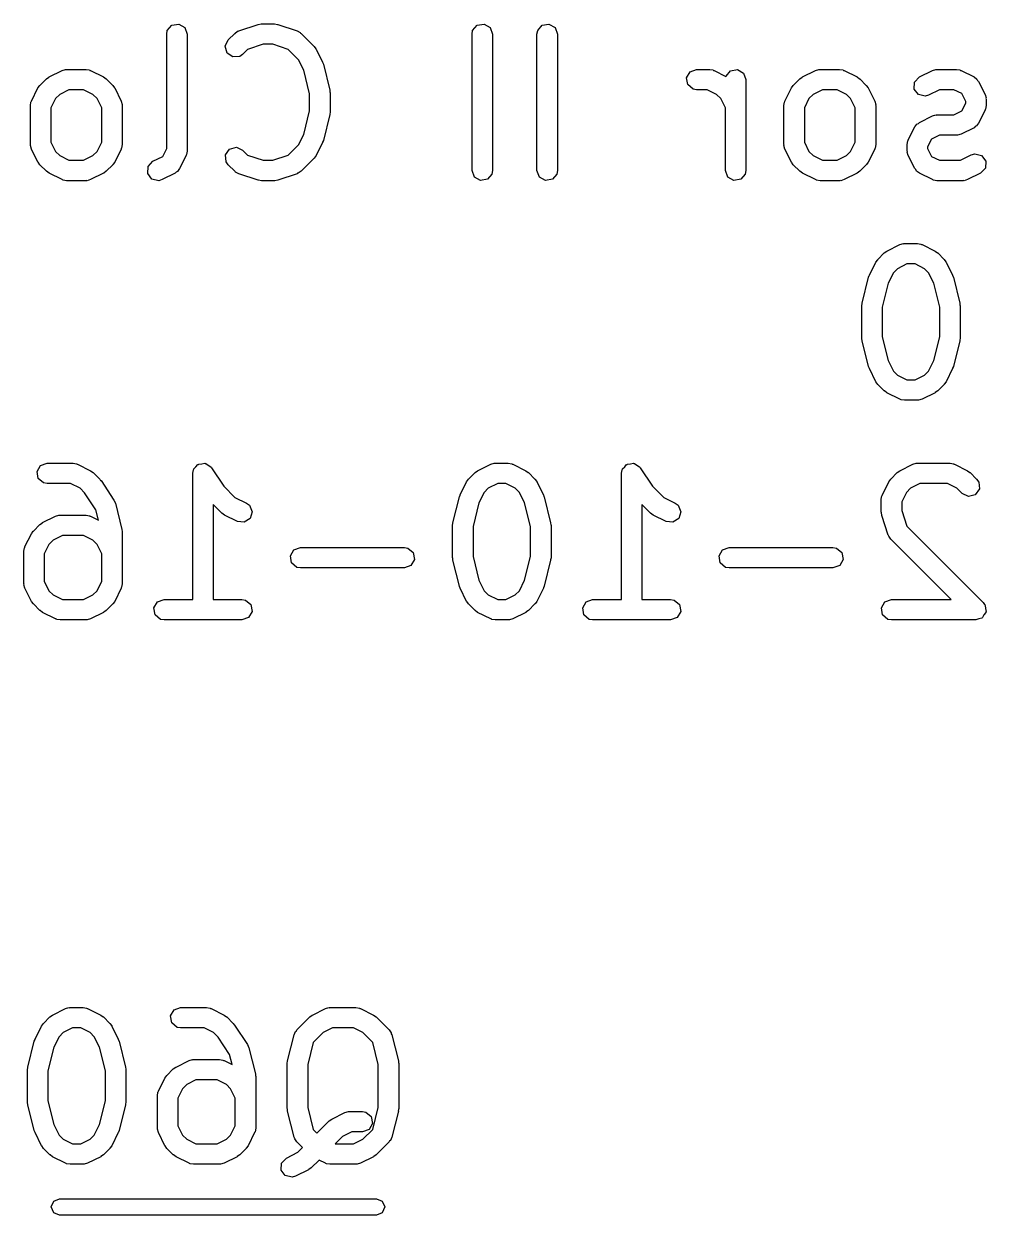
# Model space of a CAD drawing. Extents: x 109 to 192, y -153 to -42.
# Drawn here: x 125.83 to 132.89, y -143.03 to -134.29 of the extents above; entities that cross this region are included whole.
import ezdxf

# ---------------------------------------------------------------- set-up
doc = ezdxf.new("R2010")
doc.units = 0
doc.layers.add('BLACK', color=7, linetype='CONTINUOUS')

msp = doc.modelspace()

# ---------------------------------------------------------------- linework, layer by layer
at = {"layer": 'BLACK', "linetype": 'CONTINUOUS'}
for p, q in [((126.887, -134.342), (126.92, -134.302)), ((126.92, -134.302), (126.971, -134.294)), ((126.971, -134.294), (127.015, -134.319)), ((127.015, -134.319), (127.033, -134.367)), ((127.41, -134.344), (127.553, -134.296)), ((127.553, -134.296), (127.575, -134.293)), ((127.575, -134.293), (127.577, -134.292)), ((127.577, -134.292), (127.672, -134.292)), ((127.672, -134.292), (127.694, -134.296)), ((127.694, -134.296), (127.696, -134.296)), ((127.696, -134.296), (127.839, -134.344)), ((129.125, -134.342), (129.158, -134.302)), ((129.158, -134.302), (129.209, -134.294)), ((129.209, -134.294), (129.253, -134.319)), ((129.253, -134.319), (129.271, -134.367)), ((129.602, -134.342), (129.635, -134.302)), ((129.635, -134.302), (129.685, -134.294)), ((129.685, -134.294), (129.73, -134.319)), ((129.73, -134.319), (129.747, -134.367)), ((126.883, -134.367), (126.887, -134.342)), ((126.883, -135.207), (126.883, -134.367)), ((127.033, -134.367), (127.033, -135.225)), ((127.312, -134.456), (127.333, -134.41)), ((127.333, -134.41), (127.381, -134.362)), ((127.381, -134.362), (127.402, -134.347)), ((127.402, -134.347), (127.407, -134.347)), ((127.407, -134.347), (127.41, -134.344)), ((127.839, -134.344), (127.862, -134.356)), ((127.862, -134.356), (127.864, -134.36)), ((127.864, -134.36), (127.868, -134.362)), ((127.868, -134.362), (127.963, -134.457)), ((129.121, -134.367), (129.125, -134.342)), ((129.121, -135.367), (129.121, -134.367)), ((129.271, -134.367), (129.271, -135.367)), ((129.597, -134.367), (129.602, -134.342)), ((129.597, -135.367), (129.597, -134.367)), ((129.747, -134.367), (129.747, -135.367)), ((127.325, -134.506), (127.312, -134.456)), ((127.475, -134.481), (127.439, -134.516)), ((127.589, -134.442), (127.475, -134.481)), ((127.66, -134.442), (127.589, -134.442)), ((127.774, -134.481), (127.66, -134.442)), ((127.849, -134.555), (127.774, -134.481)), ((127.963, -134.457), (127.976, -134.476)), ((127.976, -134.476), (127.977, -134.477)), ((127.977, -134.477), (128.025, -134.572)), ((127.367, -134.535), (127.325, -134.506)), ((127.418, -134.531), (127.367, -134.535)), ((127.439, -134.516), (127.418, -134.531)), ((127.887, -134.632), (127.849, -134.555)), ((128.025, -134.572), (128.029, -134.584)), ((128.029, -134.584), (128.031, -134.587)), ((128.031, -134.587), (128.078, -134.778)), ((126.02, -134.681), (126.115, -134.634)), ((126.115, -134.634), (126.14, -134.626)), ((126.14, -134.626), (126.144, -134.627)), ((126.144, -134.627), (126.148, -134.626)), ((126.148, -134.626), (126.291, -134.626)), ((126.291, -134.626), (126.317, -134.63)), ((126.317, -134.63), (126.32, -134.633)), ((126.32, -134.633), (126.325, -134.634)), ((126.325, -134.634), (126.42, -134.681)), ((127.93, -134.805), (127.887, -134.632)), ((130.694, -134.688), (130.719, -134.643)), ((130.719, -134.643), (130.767, -134.626)), ((130.767, -134.626), (130.863, -134.626)), ((130.863, -134.626), (130.888, -134.63)), ((130.888, -134.63), (130.892, -134.633)), ((130.892, -134.633), (130.896, -134.634)), ((130.896, -134.634), (130.982, -134.677)), ((130.982, -134.677), (130.983, -134.675)), ((130.983, -134.675), (131.016, -134.636)), ((131.016, -134.636), (131.066, -134.627)), ((131.066, -134.627), (131.111, -134.653)), ((131.111, -134.653), (131.128, -134.701)), ((131.543, -134.681), (131.639, -134.634)), ((131.639, -134.634), (131.664, -134.626)), ((131.664, -134.626), (131.668, -134.627)), ((131.668, -134.627), (131.672, -134.626)), ((131.672, -134.626), (131.815, -134.626)), ((131.815, -134.626), (131.841, -134.63)), ((131.841, -134.63), (131.844, -134.633)), ((131.844, -134.633), (131.849, -134.634)), ((131.849, -134.634), (131.944, -134.681)), ((132.401, -134.681), (132.496, -134.634)), ((132.496, -134.634), (132.521, -134.626)), ((132.521, -134.626), (132.525, -134.627)), ((132.525, -134.627), (132.529, -134.626)), ((132.529, -134.626), (132.672, -134.626)), ((132.672, -134.626), (132.698, -134.63)), ((132.698, -134.63), (132.701, -134.633)), ((132.701, -134.633), (132.706, -134.634)), ((132.706, -134.634), (132.801, -134.681)), ((125.891, -134.858), (125.938, -134.762)), ((125.938, -134.762), (125.952, -134.744)), ((125.952, -134.743), (126, -134.695)), ((125.952, -134.744), (125.952, -134.743)), ((126, -134.695), (126.018, -134.682)), ((126.018, -134.682), (126.02, -134.681)), ((126.42, -134.681), (126.438, -134.695)), ((126.438, -134.695), (126.439, -134.695)), ((126.439, -134.695), (126.487, -134.743)), ((126.487, -134.743), (126.5, -134.761)), ((126.5, -134.761), (126.501, -134.762)), ((126.501, -134.762), (126.549, -134.858)), ((130.702, -134.738), (130.694, -134.688)), ((130.742, -134.771), (130.702, -134.738)), ((131.128, -134.701), (131.128, -135.367)), ((131.415, -134.858), (131.462, -134.762)), ((131.462, -134.762), (131.476, -134.744)), ((131.476, -134.743), (131.524, -134.695)), ((131.476, -134.744), (131.476, -134.743)), ((131.524, -134.695), (131.542, -134.682)), ((131.542, -134.682), (131.543, -134.681)), ((131.944, -134.681), (131.962, -134.695)), ((131.962, -134.695), (131.963, -134.695)), ((131.963, -134.695), (132.011, -134.743)), ((132.011, -134.743), (132.024, -134.761)), ((132.024, -134.761), (132.025, -134.762)), ((132.025, -134.762), (132.073, -134.858)), ((132.362, -134.77), (132.365, -134.719)), ((132.365, -134.719), (132.401, -134.681)), ((132.801, -134.681), (132.822, -134.697)), ((132.822, -134.697), (132.826, -134.707)), ((132.826, -134.707), (132.834, -134.715)), ((132.834, -134.715), (132.882, -134.81)), ((126.067, -134.84), (126.033, -134.909)), ((126.098, -134.81), (126.067, -134.84)), ((126.166, -134.776), (126.098, -134.81)), ((126.273, -134.776), (126.166, -134.776)), ((126.342, -134.81), (126.273, -134.776)), ((126.372, -134.84), (126.342, -134.81)), ((126.407, -134.909), (126.372, -134.84)), ((127.93, -134.93), (127.93, -134.805)), ((128.078, -134.778), (128.079, -134.793)), ((128.079, -134.793), (128.08, -134.796)), ((128.08, -134.796), (128.08, -134.939)), ((130.767, -134.776), (130.742, -134.771)), ((130.845, -134.776), (130.767, -134.776)), ((130.913, -134.81), (130.845, -134.776)), ((130.944, -134.84), (130.913, -134.81)), ((130.978, -134.909), (130.944, -134.84)), ((131.591, -134.84), (131.557, -134.909)), ((131.621, -134.81), (131.591, -134.84)), ((131.69, -134.776), (131.621, -134.81)), ((131.797, -134.776), (131.69, -134.776)), ((131.866, -134.81), (131.797, -134.776)), ((131.896, -134.84), (131.866, -134.81)), ((131.93, -134.909), (131.896, -134.84)), ((132.393, -134.811), (132.362, -134.77)), ((132.443, -134.823), (132.393, -134.811)), ((132.468, -134.815), (132.443, -134.823)), ((132.547, -134.776), (132.468, -134.815)), ((132.654, -134.776), (132.547, -134.776)), ((132.711, -134.804), (132.654, -134.776)), ((132.74, -134.861), (132.711, -134.804)), ((132.882, -134.81), (132.89, -134.835)), ((132.89, -134.835), (132.888, -134.839)), ((132.888, -134.839), (132.89, -134.844)), ((132.89, -134.844), (132.89, -134.891)), ((125.883, -134.891), (125.887, -134.866)), ((125.883, -135.177), (125.883, -134.891)), ((125.887, -134.866), (125.89, -134.862)), ((125.89, -134.862), (125.891, -134.858)), ((126.033, -134.909), (126.033, -135.159)), ((126.407, -135.159), (126.407, -134.909)), ((126.549, -134.858), (126.556, -134.883)), ((126.556, -134.883), (126.555, -134.887)), ((126.555, -134.887), (126.557, -134.891)), ((126.557, -134.891), (126.557, -135.177)), ((127.887, -135.103), (127.93, -134.93)), ((128.08, -134.939), (128.078, -134.954)), ((130.978, -135.367), (130.978, -134.909)), ((131.407, -134.891), (131.411, -134.866)), ((131.407, -135.177), (131.407, -134.891)), ((131.411, -134.866), (131.414, -134.862)), ((131.414, -134.862), (131.415, -134.858)), ((131.557, -134.909), (131.557, -135.159)), ((131.93, -135.159), (131.93, -134.909)), ((132.073, -134.858), (132.08, -134.883)), ((132.08, -134.883), (132.079, -134.887)), ((132.079, -134.887), (132.08, -134.891)), ((132.08, -134.891), (132.08, -135.177)), ((132.654, -134.959), (132.711, -134.931)), ((132.711, -134.931), (132.74, -134.873)), ((132.74, -134.873), (132.74, -134.861)), ((132.882, -134.925), (132.834, -135.02)), ((132.883, -134.92), (132.882, -134.925)), ((132.885, -134.917), (132.883, -134.92)), ((132.89, -134.891), (132.885, -134.917)), ((128.078, -134.957), (128.031, -135.147)), ((128.078, -134.954), (128.078, -134.957)), ((132.367, -135.048), (132.382, -135.027)), ((132.382, -135.027), (132.393, -135.023)), ((132.393, -135.023), (132.401, -135.015)), ((132.401, -135.015), (132.496, -134.967)), ((132.496, -134.967), (132.521, -134.96)), ((132.521, -134.96), (132.525, -134.961)), ((132.525, -134.961), (132.529, -134.959)), ((132.529, -134.959), (132.654, -134.959)), ((132.834, -135.02), (132.819, -135.041)), ((127.849, -135.18), (127.887, -135.103)), ((132.319, -135.143), (132.367, -135.048)), ((132.547, -135.109), (132.49, -135.138)), ((132.672, -135.109), (132.547, -135.109)), ((132.676, -135.108), (132.672, -135.109)), ((132.681, -135.109), (132.676, -135.108)), ((132.706, -135.101), (132.681, -135.109)), ((132.801, -135.054), (132.706, -135.101)), ((132.809, -135.045), (132.801, -135.054)), ((132.819, -135.041), (132.809, -135.045)), ((125.884, -135.181), (125.883, -135.177)), ((125.883, -135.185), (125.884, -135.181)), ((125.891, -135.21), (125.883, -135.185)), ((126.033, -135.159), (126.067, -135.228)), ((126.372, -135.228), (126.407, -135.159)), ((126.557, -135.177), (126.552, -135.203)), ((127.343, -135.211), (127.393, -135.197)), ((127.393, -135.197), (127.439, -135.219)), ((127.774, -135.254), (127.849, -135.18)), ((128.025, -135.163), (127.977, -135.258)), ((128.031, -135.147), (128.025, -135.159)), ((128.025, -135.159), (128.025, -135.163)), ((131.408, -135.181), (131.407, -135.177)), ((131.407, -135.185), (131.408, -135.181)), ((131.415, -135.21), (131.407, -135.185)), ((131.557, -135.159), (131.591, -135.228)), ((131.896, -135.228), (131.93, -135.159)), ((132.08, -135.177), (132.076, -135.203)), ((132.311, -135.177), (132.316, -135.151)), ((132.311, -135.225), (132.311, -135.177)), ((132.316, -135.151), (132.319, -135.148)), ((132.319, -135.148), (132.319, -135.143)), ((132.49, -135.138), (132.461, -135.195)), ((132.461, -135.195), (132.461, -135.207)), ((125.938, -135.306), (125.891, -135.21)), ((126.067, -135.228), (126.098, -135.258)), ((126.098, -135.258), (126.166, -135.292)), ((126.273, -135.292), (126.342, -135.258)), ((126.342, -135.258), (126.372, -135.228)), ((126.549, -135.21), (126.501, -135.306)), ((126.552, -135.203), (126.549, -135.206)), ((126.549, -135.206), (126.549, -135.21)), ((126.781, -135.3), (126.854, -135.264)), ((126.854, -135.264), (126.883, -135.207)), ((127.025, -135.258), (126.977, -135.353)), ((127.028, -135.25), (127.025, -135.254)), ((127.025, -135.254), (127.025, -135.258)), ((127.033, -135.225), (127.028, -135.25)), ((127.314, -135.253), (127.343, -135.211)), ((127.318, -135.304), (127.314, -135.253)), ((127.439, -135.219), (127.475, -135.254)), ((127.475, -135.254), (127.589, -135.292)), ((127.66, -135.292), (127.774, -135.254)), ((127.963, -135.278), (127.868, -135.373)), ((127.964, -135.276), (127.963, -135.278)), ((127.977, -135.258), (127.964, -135.276)), ((131.462, -135.306), (131.415, -135.21)), ((131.591, -135.228), (131.621, -135.258)), ((131.621, -135.258), (131.69, -135.292)), ((131.797, -135.292), (131.866, -135.258)), ((131.866, -135.258), (131.896, -135.228)), ((132.073, -135.21), (132.025, -135.306)), ((132.076, -135.203), (132.073, -135.206)), ((132.073, -135.206), (132.073, -135.21)), ((132.313, -135.229), (132.311, -135.225)), ((132.312, -135.233), (132.313, -135.229)), ((132.319, -135.258), (132.312, -135.233)), ((132.367, -135.353), (132.319, -135.258)), ((132.461, -135.207), (132.49, -135.264)), ((132.49, -135.264), (132.547, -135.292)), ((132.702, -135.292), (132.781, -135.253)), ((132.781, -135.253), (132.806, -135.245)), ((132.806, -135.245), (132.856, -135.257)), ((132.856, -135.257), (132.887, -135.298)), ((125.94, -135.307), (125.938, -135.306)), ((125.952, -135.325), (125.94, -135.307)), ((126, -135.373), (125.952, -135.325)), ((126.002, -135.373), (126, -135.373)), ((126.02, -135.387), (126.002, -135.373)), ((126.166, -135.292), (126.273, -135.292)), ((126.439, -135.373), (126.421, -135.386)), ((126.487, -135.325), (126.439, -135.373)), ((126.488, -135.324), (126.487, -135.325)), ((126.501, -135.306), (126.488, -135.324)), ((126.743, -135.389), (126.746, -135.338)), ((126.746, -135.338), (126.781, -135.3)), ((126.962, -135.374), (126.951, -135.379)), ((126.977, -135.353), (126.962, -135.374)), ((127.333, -135.325), (127.318, -135.304)), ((127.381, -135.373), (127.333, -135.325)), ((127.385, -135.375), (127.381, -135.373)), ((127.387, -135.379), (127.385, -135.375)), ((127.589, -135.292), (127.66, -135.292)), ((127.868, -135.373), (127.847, -135.388)), ((129.138, -135.416), (129.121, -135.367)), ((129.271, -135.367), (129.266, -135.393)), ((129.615, -135.416), (129.597, -135.367)), ((129.747, -135.367), (129.743, -135.393)), ((130.996, -135.416), (130.978, -135.367)), ((131.128, -135.367), (131.124, -135.393)), ((131.463, -135.307), (131.462, -135.306)), ((131.476, -135.325), (131.463, -135.307)), ((131.524, -135.373), (131.476, -135.325)), ((131.525, -135.373), (131.524, -135.373)), ((131.543, -135.387), (131.525, -135.373)), ((131.69, -135.292), (131.797, -135.292)), ((131.963, -135.373), (131.945, -135.386)), ((132.011, -135.325), (131.963, -135.373)), ((132.012, -135.324), (132.011, -135.325)), ((132.025, -135.306), (132.012, -135.324)), ((132.375, -135.361), (132.367, -135.353)), ((132.38, -135.371), (132.375, -135.361)), ((132.401, -135.387), (132.38, -135.371)), ((132.547, -135.292), (132.702, -135.292)), ((132.884, -135.35), (132.849, -135.387)), ((132.887, -135.298), (132.884, -135.35)), ((126.115, -135.434), (126.02, -135.387)), ((126.119, -135.435), (126.115, -135.434)), ((126.123, -135.438), (126.119, -135.435)), ((126.148, -135.442), (126.123, -135.438)), ((126.291, -135.442), (126.148, -135.442)), ((126.295, -135.441), (126.291, -135.442)), ((126.3, -135.442), (126.295, -135.441)), ((126.325, -135.434), (126.3, -135.442)), ((126.42, -135.387), (126.325, -135.434)), ((126.421, -135.386), (126.42, -135.387)), ((126.774, -135.43), (126.743, -135.389)), ((126.824, -135.442), (126.774, -135.43)), ((126.849, -135.434), (126.824, -135.442)), ((126.944, -135.387), (126.849, -135.434)), ((126.951, -135.379), (126.944, -135.387)), ((127.41, -135.391), (127.387, -135.379)), ((127.553, -135.439), (127.41, -135.391)), ((127.555, -135.438), (127.553, -135.439)), ((127.577, -135.442), (127.555, -135.438)), ((127.672, -135.442), (127.577, -135.442)), ((127.674, -135.442), (127.672, -135.442)), ((127.696, -135.439), (127.674, -135.442)), ((127.839, -135.391), (127.696, -135.439)), ((127.842, -135.388), (127.839, -135.391)), ((127.847, -135.388), (127.842, -135.388)), ((129.183, -135.441), (129.138, -135.416)), ((129.233, -135.432), (129.183, -135.441)), ((129.266, -135.393), (129.233, -135.432)), ((129.659, -135.441), (129.615, -135.416)), ((129.71, -135.432), (129.659, -135.441)), ((129.743, -135.393), (129.71, -135.432)), ((131.04, -135.441), (130.996, -135.416)), ((131.091, -135.432), (131.04, -135.441)), ((131.124, -135.393), (131.091, -135.432)), ((131.639, -135.434), (131.543, -135.387)), ((131.643, -135.435), (131.639, -135.434)), ((131.646, -135.438), (131.643, -135.435)), ((131.672, -135.442), (131.646, -135.438)), ((131.815, -135.442), (131.672, -135.442)), ((131.819, -135.441), (131.815, -135.442)), ((131.824, -135.442), (131.819, -135.441)), ((131.849, -135.434), (131.824, -135.442)), ((131.944, -135.387), (131.849, -135.434)), ((131.945, -135.386), (131.944, -135.387)), ((132.496, -135.434), (132.401, -135.387)), ((132.5, -135.435), (132.496, -135.434)), ((132.504, -135.438), (132.5, -135.435)), ((132.529, -135.442), (132.504, -135.438)), ((132.72, -135.442), (132.529, -135.442)), ((132.724, -135.441), (132.72, -135.442)), ((132.728, -135.442), (132.724, -135.441)), ((132.753, -135.434), (132.728, -135.442)), ((132.849, -135.387), (132.753, -135.434)), ((132.095, -136.02), (132.143, -135.972)), ((132.143, -135.972), (132.161, -135.959)), ((132.161, -135.959), (132.162, -135.958)), ((132.162, -135.958), (132.258, -135.91)), ((132.258, -135.91), (132.283, -135.903)), ((132.283, -135.903), (132.287, -135.904)), ((132.287, -135.904), (132.291, -135.902)), ((132.291, -135.902), (132.386, -135.902)), ((132.386, -135.902), (132.412, -135.907)), ((132.412, -135.907), (132.416, -135.91)), ((132.416, -135.91), (132.42, -135.91)), ((132.42, -135.91), (132.515, -135.958)), ((132.515, -135.958), (132.533, -135.971)), ((132.533, -135.971), (132.535, -135.972)), ((132.535, -135.972), (132.582, -136.02)), ((132.034, -136.134), (132.081, -136.039)), ((132.081, -136.039), (132.095, -136.021)), ((132.095, -136.021), (132.095, -136.02)), ((132.309, -136.052), (132.24, -136.087)), ((132.369, -136.052), (132.309, -136.052)), ((132.437, -136.087), (132.369, -136.052)), ((132.582, -136.02), (132.595, -136.038)), ((132.595, -136.038), (132.596, -136.039)), ((132.596, -136.039), (132.644, -136.134)), ((131.98, -136.34), (132.028, -136.15)), ((132.028, -136.15), (132.033, -136.138)), ((132.033, -136.138), (132.034, -136.134)), ((132.21, -136.117), (132.171, -136.194)), ((132.24, -136.087), (132.21, -136.117)), ((132.468, -136.117), (132.437, -136.087)), ((132.506, -136.194), (132.468, -136.117)), ((132.644, -136.134), (132.648, -136.147)), ((132.648, -136.147), (132.65, -136.15)), ((132.65, -136.15), (132.697, -136.34)), ((132.171, -136.194), (132.128, -136.368)), ((132.55, -136.368), (132.506, -136.194)), ((131.978, -136.358), (131.981, -136.344)), ((131.978, -136.596), (131.978, -136.358)), ((131.981, -136.344), (131.98, -136.34)), ((132.128, -136.368), (132.128, -136.587)), ((132.55, -136.587), (132.55, -136.368)), ((132.697, -136.34), (132.698, -136.355)), ((132.698, -136.355), (132.7, -136.358)), ((132.7, -136.358), (132.7, -136.596)), ((131.979, -136.6), (131.978, -136.596)), ((132.128, -136.587), (132.171, -136.761)), ((132.506, -136.761), (132.55, -136.587)), ((132.7, -136.596), (132.697, -136.611)), ((131.98, -136.615), (131.979, -136.6)), ((132.028, -136.805), (131.98, -136.615)), ((132.697, -136.615), (132.65, -136.805)), ((132.697, -136.611), (132.697, -136.615)), ((132.171, -136.761), (132.21, -136.838)), ((132.468, -136.838), (132.506, -136.761)), ((132.03, -136.808), (132.028, -136.805)), ((132.034, -136.82), (132.03, -136.808)), ((132.081, -136.916), (132.034, -136.82)), ((132.21, -136.838), (132.24, -136.868)), ((132.437, -136.868), (132.468, -136.838)), ((132.644, -136.82), (132.596, -136.916)), ((132.65, -136.805), (132.644, -136.817)), ((132.644, -136.817), (132.644, -136.82)), ((132.082, -136.917), (132.081, -136.916)), ((132.095, -136.935), (132.082, -136.917)), ((132.143, -136.983), (132.095, -136.935)), ((132.24, -136.868), (132.309, -136.902)), ((132.309, -136.902), (132.369, -136.902)), ((132.369, -136.902), (132.437, -136.868)), ((132.582, -136.935), (132.535, -136.983)), ((132.583, -136.934), (132.582, -136.935)), ((132.596, -136.916), (132.583, -136.934)), ((132.144, -136.983), (132.143, -136.983)), ((132.162, -136.997), (132.144, -136.983)), ((132.258, -137.044), (132.162, -136.997)), ((132.515, -136.997), (132.42, -137.044)), ((132.516, -136.996), (132.515, -136.997)), ((132.535, -136.983), (132.516, -136.996)), ((132.262, -137.045), (132.258, -137.044)), ((132.266, -137.048), (132.262, -137.045)), ((132.291, -137.052), (132.266, -137.048)), ((132.386, -137.052), (132.291, -137.052)), ((132.391, -137.051), (132.386, -137.052)), ((132.395, -137.052), (132.391, -137.051)), ((132.42, -137.044), (132.395, -137.052)), ((125.932, -137.574), (125.957, -137.53)), ((125.957, -137.53), (126.005, -137.512)), ((126.005, -137.512), (126.196, -137.512)), ((126.196, -137.512), (126.222, -137.517)), ((126.222, -137.517), (126.225, -137.52)), ((126.225, -137.52), (126.229, -137.52)), ((126.229, -137.52), (126.325, -137.568)), ((127.078, -137.562), (127.081, -137.558)), ((127.081, -137.554), (127.097, -137.539)), ((127.081, -137.558), (127.081, -137.554)), ((127.097, -137.539), (127.111, -137.522)), ((127.111, -137.522), (127.115, -137.522)), ((127.115, -137.522), (127.118, -137.519)), ((127.118, -137.519), (127.14, -137.517)), ((127.14, -137.517), (127.161, -137.514)), ((127.161, -137.514), (127.165, -137.516)), ((127.165, -137.516), (127.169, -137.515)), ((127.169, -137.515), (127.187, -137.528)), ((127.187, -137.528), (127.206, -137.539)), ((127.206, -137.539), (127.207, -137.543)), ((127.207, -137.543), (127.211, -137.546)), ((127.211, -137.546), (127.302, -137.682)), ((129.162, -137.568), (129.258, -137.52)), ((129.258, -137.52), (129.283, -137.513)), ((129.283, -137.513), (129.287, -137.514)), ((129.287, -137.514), (129.291, -137.512)), ((129.291, -137.512), (129.386, -137.512)), ((129.386, -137.512), (129.412, -137.517)), ((129.412, -137.517), (129.416, -137.52)), ((129.416, -137.52), (129.42, -137.52)), ((129.42, -137.52), (129.515, -137.568)), ((130.221, -137.562), (130.223, -137.558)), ((130.223, -137.558), (130.224, -137.554)), ((130.224, -137.554), (130.24, -137.539)), ((130.24, -137.539), (130.254, -137.522)), ((130.254, -137.522), (130.258, -137.522)), ((130.258, -137.522), (130.261, -137.519)), ((130.261, -137.519), (130.283, -137.517)), ((130.283, -137.517), (130.304, -137.514)), ((130.304, -137.514), (130.308, -137.516)), ((130.308, -137.516), (130.312, -137.515)), ((130.312, -137.515), (130.33, -137.528)), ((130.33, -137.528), (130.349, -137.539)), ((130.349, -137.539), (130.35, -137.543)), ((130.35, -137.543), (130.354, -137.546)), ((130.354, -137.546), (130.445, -137.682)), ((132.258, -137.568), (132.353, -137.52)), ((132.353, -137.52), (132.378, -137.513)), ((132.378, -137.513), (132.382, -137.514)), ((132.382, -137.514), (132.386, -137.512)), ((132.386, -137.512), (132.625, -137.512)), ((132.625, -137.512), (132.65, -137.517)), ((132.65, -137.517), (132.654, -137.52)), ((132.654, -137.52), (132.658, -137.52)), ((132.658, -137.52), (132.753, -137.568)), ((125.941, -137.625), (125.932, -137.574)), ((125.98, -137.658), (125.941, -137.625)), ((126.325, -137.568), (126.343, -137.581)), ((126.343, -137.581), (126.344, -137.582)), ((126.344, -137.582), (126.392, -137.63)), ((126.392, -137.63), (126.398, -137.639)), ((126.398, -137.639), (126.401, -137.641)), ((126.401, -137.641), (126.496, -137.784)), ((127.073, -137.587), (127.078, -137.562)), ((127.073, -138.512), (127.073, -137.587)), ((129.081, -137.649), (129.095, -137.631)), ((129.095, -137.63), (129.143, -137.582)), ((129.095, -137.631), (129.095, -137.63)), ((129.143, -137.582), (129.161, -137.569)), ((129.161, -137.569), (129.162, -137.568)), ((129.515, -137.568), (129.533, -137.581)), ((129.533, -137.581), (129.535, -137.582)), ((129.535, -137.582), (129.582, -137.63)), ((129.582, -137.63), (129.595, -137.648)), ((130.216, -137.587), (130.221, -137.562)), ((130.216, -138.512), (130.216, -137.587)), ((132.176, -137.649), (132.19, -137.631)), ((132.19, -137.631), (132.191, -137.63)), ((132.191, -137.63), (132.238, -137.582)), ((132.238, -137.582), (132.257, -137.569)), ((132.257, -137.569), (132.258, -137.568)), ((132.753, -137.568), (132.771, -137.581)), ((132.771, -137.581), (132.773, -137.582)), ((132.773, -137.582), (132.82, -137.63)), ((132.82, -137.63), (132.835, -137.651)), ((126.005, -137.662), (125.98, -137.658)), ((126.178, -137.662), (126.005, -137.662)), ((126.247, -137.697), (126.178, -137.662)), ((126.281, -137.73), (126.247, -137.697)), ((126.364, -137.856), (126.281, -137.73)), ((127.302, -137.682), (127.383, -137.764)), ((129.034, -137.744), (129.081, -137.649)), ((129.21, -137.727), (129.171, -137.804)), ((129.24, -137.697), (129.21, -137.727)), ((129.309, -137.662), (129.24, -137.697)), ((129.369, -137.662), (129.309, -137.662)), ((129.437, -137.697), (129.369, -137.662)), ((129.468, -137.727), (129.437, -137.697)), ((129.506, -137.804), (129.468, -137.727)), ((129.595, -137.648), (129.596, -137.649)), ((129.596, -137.649), (129.644, -137.744)), ((130.445, -137.682), (130.526, -137.764)), ((132.129, -137.744), (132.176, -137.649)), ((132.305, -137.727), (132.271, -137.796)), ((132.336, -137.697), (132.305, -137.727)), ((132.404, -137.662), (132.336, -137.697)), ((132.607, -137.662), (132.404, -137.662)), ((132.675, -137.697), (132.607, -137.662)), ((132.714, -137.736), (132.675, -137.697)), ((132.84, -137.702), (132.81, -137.744)), ((132.835, -137.651), (132.84, -137.702)), ((126.496, -137.784), (126.507, -137.807)), ((126.507, -137.807), (126.507, -137.807)), ((126.507, -137.807), (126.554, -137.998)), ((127.286, -137.879), (127.223, -137.816)), ((127.223, -137.816), (127.223, -138.512)), ((127.383, -137.764), (127.468, -137.806)), ((127.468, -137.806), (127.489, -137.822)), ((127.489, -137.822), (127.509, -137.869)), ((128.98, -137.95), (129.028, -137.76)), ((129.028, -137.76), (129.033, -137.748)), ((129.033, -137.748), (129.034, -137.744)), ((129.171, -137.804), (129.128, -137.978)), ((129.55, -137.978), (129.506, -137.804)), ((129.644, -137.744), (129.648, -137.757)), ((129.648, -137.757), (129.65, -137.76)), ((129.65, -137.76), (129.697, -137.95)), ((130.429, -137.879), (130.366, -137.816)), ((130.366, -137.816), (130.366, -138.512)), ((130.526, -137.764), (130.61, -137.806)), ((130.61, -137.806), (130.631, -137.822)), ((130.631, -137.822), (130.652, -137.869)), ((132.121, -137.778), (132.125, -137.752)), ((132.121, -137.873), (132.121, -137.778)), ((132.125, -137.752), (132.128, -137.749)), ((132.128, -137.749), (132.129, -137.744)), ((132.271, -137.796), (132.271, -137.861)), ((132.761, -137.757), (132.714, -137.736)), ((132.81, -137.744), (132.761, -137.757)), ((125.972, -137.949), (126.067, -137.901)), ((126.067, -137.901), (126.092, -137.894)), ((126.092, -137.894), (126.096, -137.895)), ((126.096, -137.895), (126.101, -137.893)), ((126.101, -137.893), (126.291, -137.893)), ((126.291, -137.893), (126.317, -137.898)), ((126.317, -137.898), (126.32, -137.901)), ((126.32, -137.901), (126.325, -137.901)), ((126.325, -137.901), (126.383, -137.93)), ((126.383, -137.93), (126.364, -137.856)), ((127.287, -137.879), (127.286, -137.879)), ((127.305, -137.893), (127.287, -137.879)), ((127.401, -137.94), (127.305, -137.893)), ((127.509, -137.869), (127.494, -137.918)), ((130.43, -137.879), (130.429, -137.879)), ((130.448, -137.893), (130.43, -137.879)), ((130.543, -137.94), (130.448, -137.893)), ((130.652, -137.869), (130.637, -137.918)), ((132.122, -137.875), (132.121, -137.873)), ((132.125, -137.897), (132.122, -137.875)), ((132.172, -138.04), (132.125, -137.897)), ((132.271, -137.861), (132.309, -137.975)), ((125.905, -138.011), (125.952, -137.963)), ((125.952, -137.963), (125.971, -137.95)), ((125.971, -137.95), (125.972, -137.949)), ((127.451, -137.946), (127.401, -137.94)), ((127.494, -137.918), (127.451, -137.946)), ((128.978, -137.968), (128.981, -137.954)), ((128.978, -138.206), (128.978, -137.968)), ((128.981, -137.954), (128.98, -137.95)), ((129.128, -137.978), (129.128, -138.197)), ((129.55, -138.197), (129.55, -137.978)), ((129.697, -137.95), (129.698, -137.965)), ((129.698, -137.965), (129.7, -137.968)), ((129.7, -137.968), (129.7, -138.206)), ((130.594, -137.946), (130.543, -137.94)), ((130.637, -137.918), (130.594, -137.946)), ((132.309, -137.975), (132.868, -138.534)), ((125.843, -138.125), (125.891, -138.03)), ((125.891, -138.03), (125.904, -138.012)), ((125.904, -138.012), (125.905, -138.011)), ((126.05, -138.078), (126.019, -138.108)), ((126.118, -138.043), (126.05, -138.078)), ((126.273, -138.043), (126.118, -138.043)), ((126.342, -138.078), (126.273, -138.043)), ((126.372, -138.108), (126.342, -138.078)), ((126.554, -137.998), (126.555, -138.013)), ((126.555, -138.013), (126.557, -138.016)), ((126.557, -138.016), (126.557, -138.397)), ((132.175, -138.043), (132.172, -138.04)), ((132.176, -138.048), (132.175, -138.043)), ((132.191, -138.069), (132.176, -138.048)), ((132.634, -138.512), (132.191, -138.069)), ((125.835, -138.159), (125.84, -138.133)), ((125.835, -138.397), (125.835, -138.159)), ((125.84, -138.133), (125.843, -138.13)), ((125.843, -138.13), (125.843, -138.125)), ((126.019, -138.108), (125.985, -138.177)), ((126.407, -138.177), (126.372, -138.108)), ((127.789, -138.193), (127.814, -138.149)), ((127.814, -138.149), (127.863, -138.131)), ((127.863, -138.131), (128.625, -138.131)), ((128.625, -138.131), (128.65, -138.136)), ((128.65, -138.136), (128.689, -138.169)), ((128.689, -138.169), (128.698, -138.219)), ((130.932, -138.193), (130.957, -138.149)), ((130.957, -138.149), (131.005, -138.131)), ((131.005, -138.131), (131.767, -138.131)), ((131.767, -138.131), (131.793, -138.136)), ((131.793, -138.136), (131.832, -138.169)), ((131.832, -138.169), (131.841, -138.219)), ((125.985, -138.177), (125.985, -138.379)), ((126.407, -138.379), (126.407, -138.177)), ((127.798, -138.244), (127.789, -138.193)), ((127.837, -138.277), (127.798, -138.244)), ((128.698, -138.219), (128.673, -138.264)), ((128.979, -138.21), (128.978, -138.206)), ((128.98, -138.225), (128.979, -138.21)), ((129.028, -138.415), (128.98, -138.225)), ((129.128, -138.197), (129.171, -138.371)), ((129.506, -138.371), (129.55, -138.197)), ((129.697, -138.225), (129.65, -138.415)), ((129.7, -138.206), (129.697, -138.221)), ((129.697, -138.221), (129.697, -138.225)), ((130.941, -138.244), (130.932, -138.193)), ((130.98, -138.277), (130.941, -138.244)), ((131.841, -138.219), (131.816, -138.264)), ((127.863, -138.281), (127.837, -138.277)), ((128.625, -138.281), (127.863, -138.281)), ((128.673, -138.264), (128.625, -138.281)), ((131.005, -138.281), (130.98, -138.277)), ((131.767, -138.281), (131.005, -138.281)), ((131.816, -138.264), (131.767, -138.281)), ((125.837, -138.401), (125.835, -138.397)), ((125.836, -138.405), (125.837, -138.401)), ((125.843, -138.43), (125.836, -138.405)), ((125.891, -138.526), (125.843, -138.43)), ((125.985, -138.379), (126.019, -138.448)), ((126.372, -138.448), (126.407, -138.379)), ((126.549, -138.43), (126.501, -138.526)), ((126.552, -138.423), (126.549, -138.426)), ((126.549, -138.426), (126.549, -138.43)), ((126.557, -138.397), (126.552, -138.423)), ((129.03, -138.418), (129.028, -138.415)), ((129.034, -138.43), (129.03, -138.418)), ((129.081, -138.526), (129.034, -138.43)), ((129.171, -138.371), (129.21, -138.448)), ((129.468, -138.448), (129.506, -138.371)), ((129.644, -138.43), (129.596, -138.526)), ((129.65, -138.415), (129.644, -138.427)), ((129.644, -138.427), (129.644, -138.43)), ((126.019, -138.448), (126.05, -138.478)), ((126.05, -138.478), (126.118, -138.512)), ((126.118, -138.512), (126.273, -138.512)), ((126.273, -138.512), (126.342, -138.478)), ((126.342, -138.478), (126.372, -138.448)), ((126.814, -138.53), (126.863, -138.512)), ((126.863, -138.512), (127.073, -138.512)), ((127.223, -138.512), (127.434, -138.512)), ((127.434, -138.512), (127.46, -138.517)), ((127.46, -138.517), (127.499, -138.55)), ((129.21, -138.448), (129.24, -138.478)), ((129.24, -138.478), (129.309, -138.512)), ((129.309, -138.512), (129.369, -138.512)), ((129.369, -138.512), (129.437, -138.478)), ((129.437, -138.478), (129.468, -138.448)), ((129.957, -138.53), (130.005, -138.512)), ((130.005, -138.512), (130.216, -138.512)), ((130.366, -138.512), (130.577, -138.512)), ((130.577, -138.512), (130.603, -138.517)), ((130.603, -138.517), (130.642, -138.55)), ((132.148, -138.53), (132.196, -138.512)), ((132.196, -138.512), (132.634, -138.512)), ((125.892, -138.527), (125.891, -138.526)), ((125.905, -138.545), (125.892, -138.527)), ((125.952, -138.593), (125.905, -138.545)), ((125.954, -138.593), (125.952, -138.593)), ((125.972, -138.607), (125.954, -138.593)), ((126.067, -138.654), (125.972, -138.607)), ((126.42, -138.607), (126.325, -138.654)), ((126.421, -138.606), (126.42, -138.607)), ((126.439, -138.593), (126.421, -138.606)), ((126.487, -138.545), (126.439, -138.593)), ((126.488, -138.544), (126.487, -138.545)), ((126.501, -138.526), (126.488, -138.544)), ((126.789, -138.574), (126.814, -138.53)), ((126.798, -138.625), (126.789, -138.574)), ((127.508, -138.6), (127.482, -138.645)), ((127.499, -138.55), (127.508, -138.6)), ((129.082, -138.527), (129.081, -138.526)), ((129.095, -138.545), (129.082, -138.527)), ((129.143, -138.593), (129.095, -138.545)), ((129.144, -138.593), (129.143, -138.593)), ((129.162, -138.607), (129.144, -138.593)), ((129.258, -138.654), (129.162, -138.607)), ((129.515, -138.607), (129.42, -138.654)), ((129.516, -138.606), (129.515, -138.607)), ((129.535, -138.593), (129.516, -138.606)), ((129.582, -138.545), (129.535, -138.593)), ((129.583, -138.544), (129.582, -138.545)), ((129.596, -138.526), (129.583, -138.544)), ((129.932, -138.574), (129.957, -138.53)), ((129.941, -138.625), (129.932, -138.574)), ((130.651, -138.6), (130.625, -138.645)), ((130.642, -138.55), (130.651, -138.6)), ((132.122, -138.574), (132.148, -138.53)), ((132.131, -138.625), (132.122, -138.574)), ((132.868, -138.534), (132.877, -138.548)), ((132.887, -138.607), (132.874, -138.625)), ((132.877, -138.548), (132.88, -138.55)), ((132.88, -138.55), (132.88, -138.552)), ((132.88, -138.552), (132.883, -138.556)), ((132.883, -138.556), (132.885, -138.578)), ((132.885, -138.578), (132.889, -138.6)), ((132.889, -138.6), (132.887, -138.603)), ((132.887, -138.603), (132.887, -138.607)), ((126.072, -138.655), (126.067, -138.654)), ((126.075, -138.658), (126.072, -138.655)), ((126.101, -138.662), (126.075, -138.658)), ((126.291, -138.662), (126.101, -138.662)), ((126.295, -138.661), (126.291, -138.662)), ((126.3, -138.662), (126.295, -138.661)), ((126.325, -138.654), (126.3, -138.662)), ((126.837, -138.658), (126.798, -138.625)), ((126.863, -138.662), (126.837, -138.658)), ((127.434, -138.662), (126.863, -138.662)), ((127.482, -138.645), (127.434, -138.662)), ((129.262, -138.655), (129.258, -138.654)), ((129.266, -138.658), (129.262, -138.655)), ((129.291, -138.662), (129.266, -138.658)), ((129.386, -138.662), (129.291, -138.662)), ((129.391, -138.661), (129.386, -138.662)), ((129.395, -138.662), (129.391, -138.661)), ((129.42, -138.654), (129.395, -138.662)), ((129.98, -138.658), (129.941, -138.625)), ((130.005, -138.662), (129.98, -138.658)), ((130.577, -138.662), (130.005, -138.662)), ((130.625, -138.645), (130.577, -138.662)), ((132.17, -138.658), (132.131, -138.625)), ((132.196, -138.662), (132.17, -138.658)), ((132.815, -138.662), (132.196, -138.662)), ((132.836, -138.655), (132.815, -138.662)), ((132.858, -138.649), (132.836, -138.655)), ((132.86, -138.646), (132.858, -138.649)), ((132.863, -138.645), (132.86, -138.646)), ((132.874, -138.625), (132.863, -138.645)), ((125.979, -141.621), (126.026, -141.573)), ((126.026, -141.573), (126.045, -141.56)), ((126.045, -141.56), (126.046, -141.559)), ((126.046, -141.559), (126.141, -141.511)), ((126.141, -141.511), (126.166, -141.504)), ((126.166, -141.504), (126.17, -141.505)), ((126.17, -141.505), (126.175, -141.503)), ((126.175, -141.503), (126.27, -141.503)), ((126.27, -141.503), (126.295, -141.508)), ((126.295, -141.508), (126.299, -141.511)), ((126.299, -141.511), (126.303, -141.511)), ((126.303, -141.511), (126.399, -141.559)), ((126.399, -141.559), (126.417, -141.572)), ((126.417, -141.572), (126.418, -141.573)), ((126.418, -141.573), (126.466, -141.621)), ((126.91, -141.565), (126.936, -141.521)), ((126.919, -141.616), (126.91, -141.565)), ((126.936, -141.521), (126.984, -141.503)), ((126.984, -141.503), (127.175, -141.503)), ((127.175, -141.503), (127.2, -141.508)), ((127.2, -141.508), (127.204, -141.511)), ((127.204, -141.511), (127.208, -141.511)), ((127.208, -141.511), (127.303, -141.559)), ((127.303, -141.559), (127.321, -141.572)), ((127.321, -141.572), (127.323, -141.573)), ((127.323, -141.573), (127.37, -141.621)), ((127.836, -141.668), (127.931, -141.573)), ((127.931, -141.573), (127.949, -141.56)), ((127.949, -141.56), (127.951, -141.559)), ((127.951, -141.559), (128.046, -141.511)), ((128.046, -141.511), (128.071, -141.504)), ((128.071, -141.504), (128.075, -141.505)), ((128.075, -141.505), (128.079, -141.503)), ((128.079, -141.503), (128.27, -141.503)), ((128.27, -141.503), (128.295, -141.508)), ((128.295, -141.508), (128.299, -141.511)), ((128.299, -141.511), (128.303, -141.511)), ((128.303, -141.511), (128.399, -141.559)), ((128.399, -141.559), (128.417, -141.572)), ((128.417, -141.572), (128.418, -141.573)), ((128.418, -141.573), (128.513, -141.668)), ((125.917, -141.735), (125.965, -141.64)), ((125.965, -141.64), (125.978, -141.622)), ((125.978, -141.622), (125.979, -141.621)), ((126.192, -141.653), (126.124, -141.688)), ((126.252, -141.653), (126.192, -141.653)), ((126.321, -141.688), (126.252, -141.653)), ((126.466, -141.621), (126.479, -141.639)), ((126.479, -141.639), (126.48, -141.64)), ((126.48, -141.64), (126.527, -141.735)), ((126.958, -141.649), (126.919, -141.616)), ((126.984, -141.653), (126.958, -141.649)), ((127.157, -141.653), (126.984, -141.653)), ((127.225, -141.688), (127.157, -141.653)), ((127.37, -141.621), (127.377, -141.63)), ((127.377, -141.63), (127.38, -141.632)), ((127.38, -141.632), (127.475, -141.775)), ((128.097, -141.653), (128.029, -141.688)), ((128.252, -141.653), (128.097, -141.653)), ((128.321, -141.688), (128.252, -141.653)), ((125.864, -141.941), (125.911, -141.751)), ((125.911, -141.751), (125.917, -141.739)), ((125.917, -141.739), (125.917, -141.735)), ((126.093, -141.718), (126.055, -141.795)), ((126.124, -141.688), (126.093, -141.718)), ((126.351, -141.718), (126.321, -141.688)), ((126.39, -141.795), (126.351, -141.718)), ((126.527, -141.735), (126.531, -141.748)), ((126.531, -141.748), (126.533, -141.751)), ((126.533, -141.751), (126.581, -141.941)), ((127.259, -141.721), (127.225, -141.688)), ((127.343, -141.847), (127.259, -141.721)), ((127.768, -141.894), (127.816, -141.703)), ((127.816, -141.703), (127.827, -141.679)), ((127.827, -141.679), (127.833, -141.675)), ((127.833, -141.675), (127.836, -141.668)), ((128.029, -141.688), (127.957, -141.76)), ((128.393, -141.76), (128.321, -141.688)), ((128.513, -141.668), (128.528, -141.69)), ((128.528, -141.69), (128.529, -141.697)), ((128.529, -141.697), (128.533, -141.703)), ((128.533, -141.703), (128.581, -141.894)), ((126.055, -141.795), (126.011, -141.969)), ((126.433, -141.969), (126.39, -141.795)), ((127.475, -141.775), (127.485, -141.798)), ((127.485, -141.798), (127.485, -141.798)), ((127.485, -141.798), (127.533, -141.989)), ((127.957, -141.76), (127.916, -141.921)), ((128.433, -141.921), (128.393, -141.76)), ((126.951, -141.94), (127.046, -141.892)), ((127.046, -141.892), (127.071, -141.885)), ((127.071, -141.885), (127.075, -141.886)), ((127.075, -141.886), (127.079, -141.884)), ((127.079, -141.884), (127.27, -141.884)), ((127.27, -141.884), (127.295, -141.889)), ((127.295, -141.889), (127.299, -141.892)), ((127.299, -141.892), (127.303, -141.892)), ((127.303, -141.892), (127.362, -141.921)), ((127.362, -141.921), (127.343, -141.847)), ((127.766, -141.912), (127.769, -141.897)), ((127.766, -142.245), (127.766, -141.912)), ((127.769, -141.897), (127.768, -141.894)), ((127.916, -141.921), (127.916, -142.236)), ((128.433, -142.236), (128.433, -141.921)), ((128.581, -141.894), (128.582, -141.908)), ((128.582, -141.908), (128.583, -141.912)), ((128.583, -141.912), (128.583, -142.245)), ((125.861, -141.959), (125.864, -141.945)), ((125.861, -142.197), (125.861, -141.959)), ((125.864, -141.945), (125.864, -141.941)), ((126.011, -141.969), (126.011, -142.188)), ((126.433, -142.188), (126.433, -141.969)), ((126.581, -141.941), (126.582, -141.956)), ((126.582, -141.956), (126.583, -141.959)), ((126.583, -141.959), (126.583, -142.197)), ((126.869, -142.021), (126.883, -142.003)), ((126.883, -142.002), (126.931, -141.954)), ((126.883, -142.003), (126.883, -142.002)), ((126.931, -141.954), (126.949, -141.941)), ((126.949, -141.941), (126.951, -141.94)), ((127.533, -141.989), (127.534, -142.004)), ((127.534, -142.004), (127.535, -142.007)), ((127.535, -142.007), (127.535, -142.388)), ((126.822, -142.116), (126.869, -142.021)), ((126.998, -142.099), (126.964, -142.168)), ((127.029, -142.069), (126.998, -142.099)), ((127.097, -142.034), (127.029, -142.069)), ((127.252, -142.034), (127.097, -142.034)), ((127.321, -142.069), (127.252, -142.034)), ((127.351, -142.099), (127.321, -142.069)), ((127.385, -142.168), (127.351, -142.099)), ((126.011, -142.188), (126.055, -142.362)), ((126.39, -142.362), (126.433, -142.188)), ((126.814, -142.15), (126.818, -142.124)), ((126.814, -142.388), (126.814, -142.15)), ((126.818, -142.124), (126.821, -142.121)), ((126.821, -142.121), (126.822, -142.116)), ((126.964, -142.168), (126.964, -142.37)), ((127.385, -142.37), (127.385, -142.168)), ((125.863, -142.201), (125.861, -142.197)), ((125.864, -142.216), (125.863, -142.201)), ((125.911, -142.406), (125.864, -142.216)), ((126.581, -142.216), (126.533, -142.406)), ((126.583, -142.197), (126.58, -142.212)), ((126.58, -142.212), (126.581, -142.216)), ((127.767, -142.248), (127.766, -142.245)), ((127.768, -142.263), (127.767, -142.248)), ((127.816, -142.454), (127.768, -142.263)), ((127.916, -142.236), (127.957, -142.397)), ((128.093, -142.321), (128.189, -142.273)), ((128.189, -142.273), (128.214, -142.266)), ((128.214, -142.266), (128.218, -142.267)), ((128.218, -142.267), (128.222, -142.265)), ((128.222, -142.265), (128.317, -142.265)), ((128.317, -142.265), (128.343, -142.27)), ((128.343, -142.27), (128.382, -142.303)), ((128.393, -142.397), (128.433, -142.236)), ((128.581, -142.263), (128.533, -142.454)), ((128.583, -142.245), (128.58, -142.26)), ((128.58, -142.26), (128.581, -142.263)), ((126.055, -142.362), (126.093, -142.439)), ((126.351, -142.439), (126.39, -142.362)), ((127.984, -142.425), (128.074, -142.335)), ((128.074, -142.335), (128.092, -142.322)), ((128.092, -142.322), (128.093, -142.321)), ((128.391, -142.353), (128.366, -142.398)), ((128.382, -142.303), (128.391, -142.353)), ((125.913, -142.409), (125.911, -142.406)), ((125.917, -142.421), (125.913, -142.409)), ((125.965, -142.517), (125.917, -142.421)), ((126.093, -142.439), (126.124, -142.469)), ((126.321, -142.469), (126.351, -142.439)), ((126.527, -142.421), (126.48, -142.517)), ((126.528, -142.418), (126.527, -142.421)), ((126.533, -142.406), (126.528, -142.418)), ((126.815, -142.392), (126.814, -142.388)), ((126.814, -142.396), (126.815, -142.392)), ((126.822, -142.421), (126.814, -142.396)), ((126.869, -142.517), (126.822, -142.421)), ((126.964, -142.37), (126.998, -142.439)), ((126.998, -142.439), (127.029, -142.469)), ((127.321, -142.469), (127.351, -142.439)), ((127.351, -142.439), (127.385, -142.37)), ((127.527, -142.421), (127.48, -142.517)), ((127.528, -142.417), (127.527, -142.421)), ((127.531, -142.414), (127.528, -142.417)), ((127.535, -142.388), (127.531, -142.414)), ((127.957, -142.397), (127.984, -142.425)), ((128.171, -142.45), (128.118, -142.503)), ((128.24, -142.415), (128.171, -142.45)), ((128.317, -142.415), (128.24, -142.415)), ((128.366, -142.398), (128.317, -142.415)), ((128.321, -142.469), (128.393, -142.397)), ((125.966, -142.518), (125.965, -142.517)), ((125.979, -142.536), (125.966, -142.518)), ((126.026, -142.584), (125.979, -142.536)), ((126.124, -142.469), (126.192, -142.503)), ((126.192, -142.503), (126.252, -142.503)), ((126.252, -142.503), (126.321, -142.469)), ((126.466, -142.536), (126.418, -142.584)), ((126.48, -142.517), (126.466, -142.535)), ((126.466, -142.535), (126.466, -142.536)), ((126.871, -142.518), (126.869, -142.517)), ((126.883, -142.536), (126.871, -142.518)), ((126.931, -142.584), (126.883, -142.536)), ((127.029, -142.469), (127.097, -142.503)), ((127.097, -142.503), (127.252, -142.503)), ((127.252, -142.503), (127.321, -142.469)), ((127.466, -142.536), (127.418, -142.584)), ((127.48, -142.517), (127.466, -142.535)), ((127.466, -142.535), (127.466, -142.536)), ((127.82, -142.46), (127.816, -142.454)), ((127.821, -142.467), (127.82, -142.46)), ((127.836, -142.489), (127.821, -142.467)), ((127.878, -142.531), (127.836, -142.489)), ((127.844, -142.564), (127.878, -142.531)), ((128.118, -142.503), (128.252, -142.503)), ((128.252, -142.503), (128.321, -142.469)), ((128.513, -142.489), (128.418, -142.584)), ((128.516, -142.482), (128.513, -142.489)), ((128.522, -142.478), (128.516, -142.482)), ((128.533, -142.454), (128.522, -142.478)), ((126.028, -142.584), (126.026, -142.584)), ((126.046, -142.598), (126.028, -142.584)), ((126.141, -142.645), (126.046, -142.598)), ((126.399, -142.598), (126.303, -142.645)), ((126.4, -142.597), (126.399, -142.598)), ((126.418, -142.584), (126.4, -142.597)), ((126.933, -142.584), (126.931, -142.584)), ((126.951, -142.598), (126.933, -142.584)), ((127.046, -142.645), (126.951, -142.598)), ((127.399, -142.598), (127.303, -142.645)), ((127.4, -142.597), (127.399, -142.598)), ((127.418, -142.584), (127.4, -142.597)), ((127.725, -142.644), (127.76, -142.607)), ((127.76, -142.607), (127.844, -142.564)), ((127.999, -142.622), (127.942, -142.679)), ((128.046, -142.645), (127.999, -142.622)), ((128.399, -142.598), (128.303, -142.645)), ((128.4, -142.597), (128.399, -142.598)), ((128.418, -142.584), (128.4, -142.597)), ((126.145, -142.646), (126.141, -142.645)), ((126.149, -142.649), (126.145, -142.646)), ((126.175, -142.653), (126.149, -142.649)), ((126.27, -142.653), (126.175, -142.653)), ((126.274, -142.652), (126.27, -142.653)), ((126.278, -142.653), (126.274, -142.652)), ((126.303, -142.645), (126.278, -142.653)), ((127.05, -142.646), (127.046, -142.645)), ((127.054, -142.649), (127.05, -142.646)), ((127.079, -142.653), (127.054, -142.649)), ((127.27, -142.653), (127.079, -142.653)), ((127.274, -142.652), (127.27, -142.653)), ((127.278, -142.653), (127.274, -142.652)), ((127.303, -142.645), (127.278, -142.653)), ((127.722, -142.695), (127.725, -142.644)), ((127.752, -142.736), (127.722, -142.695)), ((127.922, -142.693), (127.827, -142.741)), ((127.924, -142.692), (127.922, -142.693)), ((127.942, -142.679), (127.924, -142.692)), ((128.05, -142.646), (128.046, -142.645)), ((128.054, -142.649), (128.05, -142.646)), ((128.079, -142.653), (128.054, -142.649)), ((128.27, -142.653), (128.079, -142.653)), ((128.274, -142.652), (128.27, -142.653)), ((128.278, -142.653), (128.274, -142.652)), ((128.303, -142.645), (128.278, -142.653)), ((127.802, -142.748), (127.752, -142.736)), ((127.827, -142.741), (127.802, -142.748)), ((126.036, -142.966), (126.054, -142.924)), ((126.054, -143.008), (126.036, -142.966)), ((126.054, -142.924), (126.096, -142.906)), ((126.096, -142.906), (128.421, -142.906)), ((128.421, -142.906), (128.463, -142.924)), ((128.463, -142.924), (128.481, -142.966)), ((128.481, -142.966), (128.463, -143.008)), ((126.096, -143.026), (126.054, -143.008)), ((128.421, -143.026), (126.096, -143.026)), ((128.463, -143.008), (128.421, -143.026))]:
    msp.add_line(p, q, dxfattribs=at)

doc.saveas('drawing.dxf')
